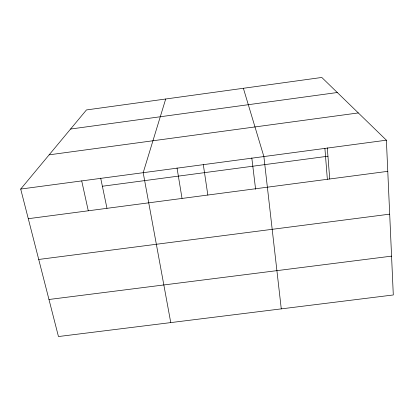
<?xml version="1.0" encoding="UTF-8"?>
<svg xmlns="http://www.w3.org/2000/svg" width="414" height="414" viewBox="0 0 414 414"><rect width="100%" height="100%" fill="white"/><g stroke="black" fill="none" stroke-linecap="round" stroke-linejoin="round"><path stroke-width="0.62" d="M165.703 99.003L143.192 172.69L170.759 322.599M20.7 189.063L86.448 109.938L321.797 77.459L386.386 140.191L393.3 294.965L58.457 336.541L20.7 189.063L386.386 140.191M70.577 129.039L337.296 92.513M49.142 154.836L358.322 112.934M102.377 186.243L327.945 156.213M28.287 218.695L387.778 171.334M38.725 259.464L389.688 214.152M48.971 299.488L391.566 256.137M243.375 88.28L263.878 156.564L281.272 308.875M81.713 180.908L88.285 210.788M100.685 178.139L106.967 208.242M177.021 167.934L182.02 198.353M203.31 164.658L207.838 195.041M251.81 157.941L255.609 189.312M324.902 148.409L327.355 179.293M327.293 147.85L329.725 179.003"/></g></svg>
